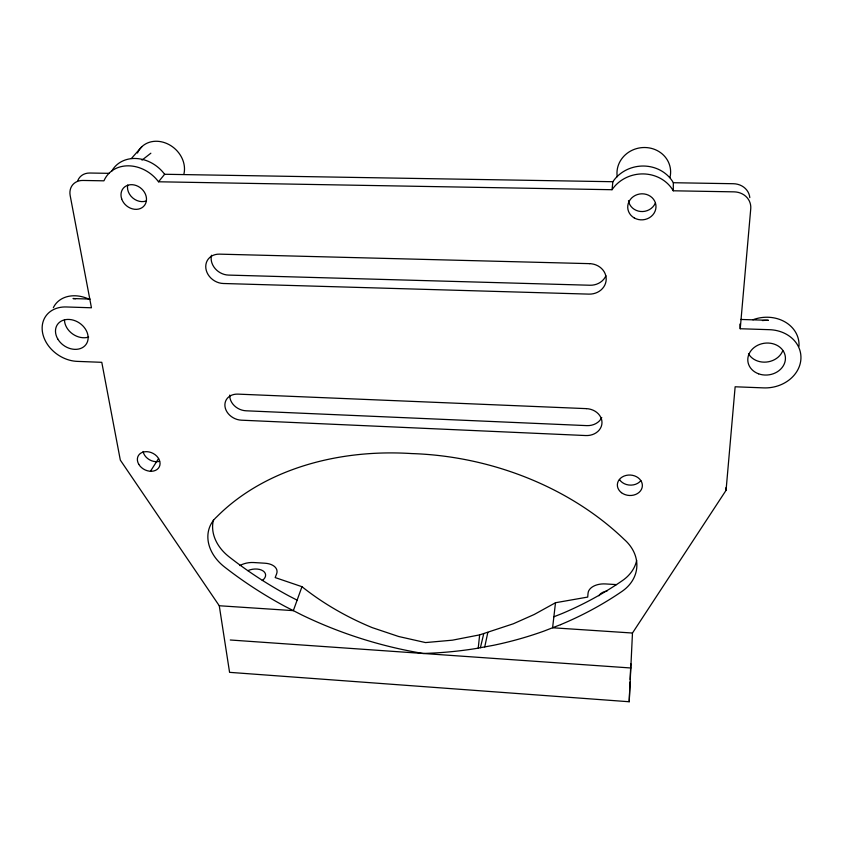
<?xml version="1.0" encoding="UTF-8"?>
<svg xmlns="http://www.w3.org/2000/svg" width="843" height="843" viewBox="0 0 843 843"><rect width="100%" height="100%" fill="white"/><g stroke="black" fill="none" stroke-linecap="round" stroke-linejoin="round"><path stroke-width="1.26" d="M673.272 190.792A35.364 32.519 -6.5 0 0 643.325 173.921A35.364 32.519 -6.5 0 0 612.039 189.717L158.526 181.782A34.11 28.409 39.8 0 0 128.673 165.829A34.11 28.409 39.8 0 0 103.952 180.823L82.899 180.455A17.071 13.952 40.7 0 0 70.18 195.608L91.444 307.779L66.291 306.968A31.676 24.89 34.3 0 0 42.645 333.133A31.676 24.89 34.3 0 0 77.177 361.373L101.782 362.321L120.317 460.099L219.264 605.748L229.57 672.345L629.205 701.745L632.471 633.03L726.065 490.31L735.138 386.779L763.674 387.885A34.321 29.02 -7.5 0 0 800.829 360.003A34.321 29.02 -7.5 0 0 769.511 329.687L740.228 328.738L750.744 208.748A18.167 16.312 -14.4 0 0 734.032 191.856L673.272 190.792L673.336 182.72A34.942 32.224 -7.1 0 0 643.767 166.029A34.942 32.224 -7.1 0 0 612.861 181.719L164.627 174.269A33.709 28.188 40.2 0 0 111.74 171.15M629.205 701.745L630.037 682.103M630.153 679.49L630.817 663.778M612.039 189.717L612.861 181.719M478.234 648.109L479.646 634.874L513.313 623.788L534.23 614.473L555.495 602.734L587.719 597.076L588.045 593.24A16.839 10.474 3.3 0 1 605.537 583.936L616.528 584.61M555.495 602.734L552.597 627.761L632.471 633.03M484.746 646.918L487.823 632.44M480.405 647.719L483.734 633.662M239.855 565.569A16.165 9.673 -8.8 0 1 253.659 562.534L264.944 563.219A16.175 9.716 -8.4 0 1 276.588 573.946L275.176 577.571L301.973 586.696L293.343 610.638L219.264 605.748M150.433 471.269L158.579 458.55M158.526 181.782L164.627 174.269M131.392 158.505L141.845 146.703M142.003 160.117L150.855 153.205M553.862 616.781L561.775 613.672A383.955 332.131 22.3 0 0 622.524 580.532A45.754 36.291 6.3 0 0 636.655 560.479M479.646 634.874L452.449 640.174L425.536 642.577L398.665 636.507L372.237 627.635C347.084 617.276 323.269 603.641 301.973 586.696M109.348 173.342L89.822 173.026A16.871 13.846 41 0 0 77.851 180.465M673.336 182.72L733.336 183.721A17.945 16.154 -15.1 0 1 749.817 197.599M90.053 299.086L73.014 298.548A31.328 24.742 34.5 0 1 75.585 298.738M740.807 319.455L768.426 320.319A33.92 28.799 -7.9 0 0 762.451 320.582M230.265 639.995L630.817 667.983M297.126 600.142L289.286 596.127A387.411 340.024 15 0 1 229.054 556.791A43.825 33.836 21.9 0 1 213.458 519.973M739.859 324.081L740.228 328.738M725.939 487.697L726.065 490.31M137.483 153.026A25.964 21.981 41.3 0 1 167.093 143.647A25.964 21.981 41.3 0 1 183.964 173.763M605.896 275.798A16.734 15.111 2.5 0 1 589.952 285.24L228.516 275.092A16.238 13.794 33.4 0 1 211.498 255.25M617.245 176.735A26.871 24.995 -9.6 0 1 644.895 147.514A26.871 24.995 -9.6 0 1 669.943 177.588M640.849 480.594A12.382 10.169 3.5 0 1 619.479 479.551M598.941 595.769A12.403 7.745 3.5 0 1 606.992 591.038M146.155 200.992A13.477 11.275 40.1 0 1 132.678 197.894A13.477 11.275 40.1 0 1 127.693 185.049M782.789 350.677A18.578 15.796 -8 0 1 766.329 362.069A18.578 15.796 -8 0 1 748.489 353.744M247.874 570.637A11.897 7.155 -8.7 0 1 263.132 570.964A11.897 7.155 -8.7 0 1 262.268 580.511M655.201 203.363A13.973 12.887 -7.1 0 1 640.532 211.477A13.973 12.887 -7.1 0 1 628.488 200.697M88.652 337.074A17.166 13.583 34.5 0 1 64.468 319.94M159.559 461.29A11.749 9.125 27.6 0 1 157.767 461.637L155.871 461.679A11.749 9.125 27.6 0 1 143.099 451.458M53.351 307.684A31.212 24.689 34.6 0 1 89.527 299.434M229.781 395.072A15.163 12.36 26.2 0 0 246.072 410.794L586.781 425.62A15.754 13.362 5.3 0 0 601.754 417.527M752.904 319.771A33.783 28.715 -8 0 1 798.985 346.304M560.584 624.652L544.241 630.996A388.381 334.545 22.2 0 1 493.461 645.306L476.063 648.509A388.381 334.545 22.2 0 1 423.038 653.462A391.932 342.574 15 0 1 301.657 614.874L285.429 606.602A391.932 342.574 15 0 1 224.544 566.991A44.268 33.983 21.8 0 1 217.02 516.59A255.998 191.277 13.7 0 1 411.711 453.576A256.346 191.656 13.3 0 1 624.094 539.309A46.239 36.491 6.5 0 1 621.934 591.438A388.381 334.545 22.2 0 1 560.584 624.652M589.584 263.648L219.486 254.143A16.417 13.888 33.1 0 0 205.861 268.401A16.417 13.888 33.1 0 0 223.363 283.501L588.899 294.123A16.934 15.237 2.8 0 0 606.201 279.349A16.934 15.237 2.8 0 0 589.584 263.648M586.349 408.634L237.958 394.124A15.332 12.434 26.1 0 0 224.986 406.516A15.332 12.434 26.1 0 0 241.404 420.183L585.748 435.546A15.933 13.446 5.4 0 0 601.986 422.775A15.933 13.446 5.4 0 0 586.349 408.634M758.563 373.807A18.873 15.964 -7.5 0 0 785.37 357.021A18.873 15.964 -7.5 0 0 755.876 346.294A18.873 15.964 -7.5 0 0 758.563 373.807M634.252 217.937A14.141 13.003 -6.4 0 0 655.98 207.178A14.141 13.003 -6.4 0 0 635.348 195.386A14.141 13.003 -6.4 0 0 634.252 217.937M57.703 338.886A17.418 13.688 34.3 0 0 85.986 344.513A17.418 13.688 34.3 0 0 71.75 319.771A17.418 13.688 34.3 0 0 57.703 338.886M138.747 464.261A11.865 9.168 27.5 0 0 158.4 468.223A11.865 9.168 27.5 0 0 149.011 451.932A11.865 9.168 27.5 0 0 138.747 464.261M121.677 198.874A13.646 11.359 39.8 0 0 143.352 206.661A13.646 11.359 39.8 0 0 136.208 185.523A13.646 11.359 39.8 0 0 121.677 198.874M621.439 492.66A12.519 10.232 3.6 0 0 642.081 487.697A12.519 10.232 3.6 0 0 626.054 475.431A12.519 10.232 3.6 0 0 621.439 492.66"/></g></svg>
